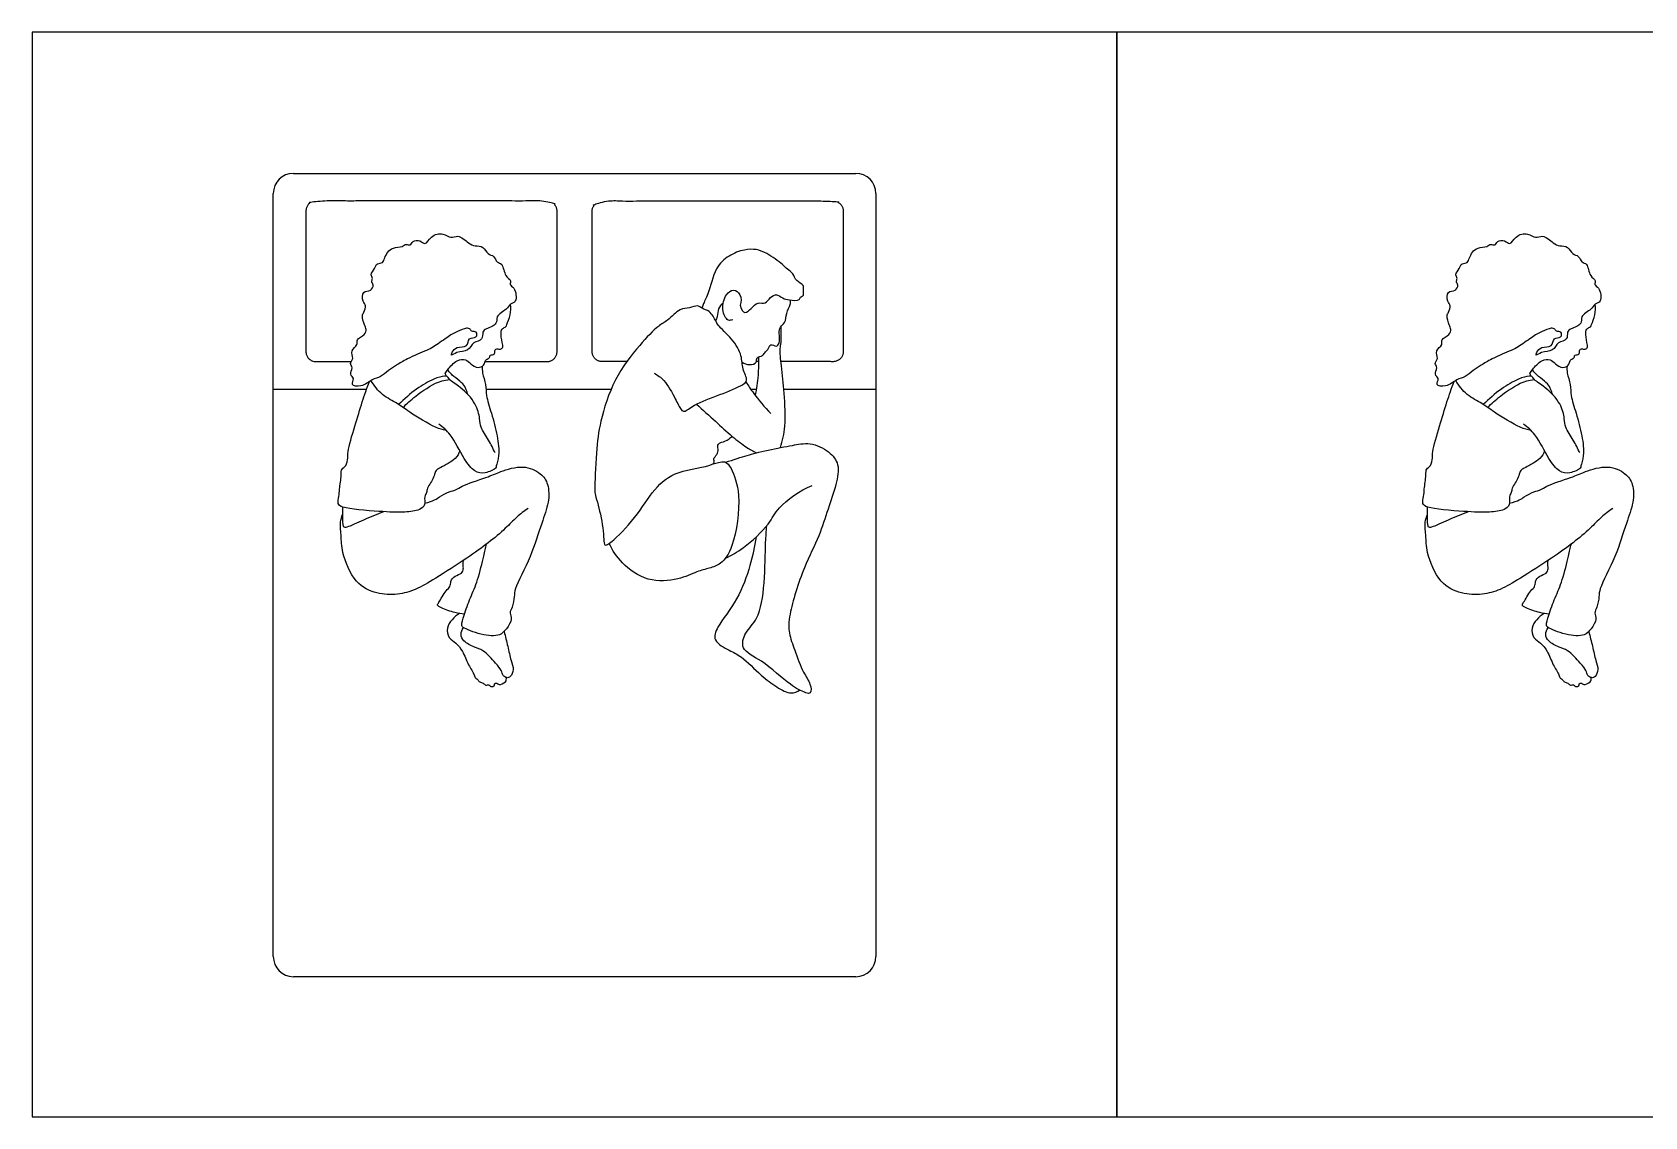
# Model space of a CAD drawing. Header units: millimetres. Extents: x 0 to 18.9, y 0.1 to 18.6.
# Drawn here: x 10.662 to 14.74, y 15.808 to 18.551 of the extents above; entities that cross this region are included whole.
import ezdxf

# ---------------------------------------------------------------- set-up
doc = ezdxf.new("R2010")
doc.units = ezdxf.units.MM
for name, color, linetype, true_color in [('AG-FURNITURE', 7, 'Continuous', 0x66ccff), ('AG-PEOPLE', 7, 'Continuous', 0x66ccff), ('X-VIEWPORT', 7, 'Continuous', 0xfb0280)]:
    doc.layers.add(name, color=color, linetype=linetype, true_color=true_color)

msp = doc.modelspace()

# ---------------------------------------------------------------- linework, layer by layer
at = {"layer": 'AG-FURNITURE'}
for p, q in [((12.4993, 17.7181), (12.4932, 17.7181)), ((11.2714, 17.6483), (11.5073, 17.6483)), ((11.8093, 17.6483), (12.1258, 17.6483)), ((12.4789, 17.6483), (12.4936, 17.6483)), ((12.5626, 17.6483), (12.7954, 17.6483))]:
    msp.add_line(p, q, dxfattribs=at)
for centre, start, end in [((11.3222, 18.1436), 90, 180), ((12.7446, 18.1436), 0, 90), ((11.3222, 16.2132), 180, 270), ((12.7446, 16.2132), 270, 0)]:
    msp.add_arc(centre, 0.0508, start, end, dxfattribs=at)
for points in [[(11.3222, 18.1944), (12.0334, 18.1944), (12.7446, 18.1944)], [(11.2714, 16.2132), (11.2714, 17.1784), (11.2714, 18.1436)], [(12.7954, 18.1436), (12.7954, 17.1784), (12.7954, 16.2132)], [(12.7446, 16.1624), (12.0334, 16.1624), (11.3222, 16.1624)]]:
    msp.add_open_spline(points, degree=2, dxfattribs=at)
for points, knots in [([(11.8073, 17.7181), (11.8864, 17.7181), (11.9636, 17.7181), (11.989, 17.7181), (11.989, 17.7435), (11.989, 17.9213), (11.989, 18.0991), (11.989, 18.1245), (11.9636, 18.1245), (11.6842, 18.1245), (11.3794, 18.1245), (11.354, 18.1245), (11.354, 18.0991), (11.354, 17.9213), (11.354, 17.7435), (11.354, 17.7181), (11.3794, 17.7181), (11.4242, 17.7181), (11.4685, 17.7181)], [38.014583, 38.014583, 38.014583, 44.641593, 44.641593, 46.212389, 46.212389, 63.712389, 63.712389, 65.283185, 65.283185, 89.283185, 89.283185, 90.853982, 90.853982, 108.353982, 108.353982, 109.924778, 109.924778, 113.457478, 113.457478, 113.457478]), ([(12.1656, 17.7181), (12.1343, 17.7181), (12.1033, 17.7181), (12.0779, 17.7181), (12.0779, 17.7435), (12.0779, 17.9213), (12.0779, 18.0991), (12.0779, 18.1245), (12.1033, 18.1245), (12.3827, 18.1245), (12.6875, 18.1245), (12.7129, 18.1245), (12.7129, 18.0991), (12.7129, 17.9213), (12.7129, 17.7435), (12.7129, 17.7181), (12.6875, 17.7181), (12.6207, 17.7181), (12.5552, 17.7181)], [41.978819, 41.978819, 41.978819, 44.641593, 44.641593, 46.212389, 46.212389, 63.712389, 63.712389, 65.283185, 65.283185, 89.283185, 89.283185, 90.853982, 90.853982, 108.353982, 108.353982, 109.924778, 109.924778, 115.181407, 115.181407, 115.181407])]:
    msp.add_rational_spline(points, [1, 1, 1, 0.707106781187, 1, 1, 1, 0.707106781187, 1, 1, 1, 0.707106781187, 1, 1, 1, 0.707106781187, 1, 1, 1], degree=2, knots=knots, dxfattribs=at)
at = {"layer": 'AG-PEOPLE'}
for points, knots in [([(11.8715, 17.8631), (11.8753, 17.8657), (11.889, 17.8679), (11.8838, 17.9063), (11.8673, 17.9117), (11.8749, 17.9249), (11.8554, 17.9332), (11.8531, 17.9674), (11.8358, 17.9678), (11.8308, 17.987), (11.8122, 17.9887), (11.8036, 18.0111), (11.7807, 18.01), (11.7651, 18.0172), (11.7392, 18.0411), (11.7201, 18.0279), (11.701, 18.0453), (11.6693, 18.0379), (11.6561, 18.01), (11.6432, 18.0268), (11.623, 18.0247), (11.6193, 18.0099), (11.6063, 18.0177), (11.5978, 18.0065), (11.5737, 18.0084), (11.5606, 17.9951), (11.5526, 17.9814), (11.5499, 17.9662), (11.5325, 17.968), (11.5287, 17.9533), (11.5152, 17.9386), (11.5244, 17.9289), (11.518, 17.9201), (11.5267, 17.9121), (11.5185, 17.895), (11.4957, 17.8988), (11.4959, 17.869), (11.5073, 17.8608), (11.5012, 17.8424), (11.4943, 17.8347), (11.5015, 17.8102), (11.5079, 17.8003), (11.5036, 17.7844), (11.4794, 17.776), (11.4877, 17.7595), (11.4642, 17.7468), (11.4768, 17.7259), (11.4627, 17.7135), (11.4751, 17.7029), (11.4618, 17.685), (11.4791, 17.6766), (11.4648, 17.6571), (11.4966, 17.6528), (11.5198, 17.6741), (11.5434, 17.6781), (11.5627, 17.6962), (11.5837, 17.7092), (11.6096, 17.7262), (11.6594, 17.7465), (11.6763, 17.754), (11.7108, 17.7799), (11.7353, 17.7944), (11.7591, 17.804), (11.7696, 17.8012), (11.7725, 17.7931), (11.7875, 17.7962), (11.7869, 17.7765), (11.7635, 17.7804), (11.7643, 17.7528), (11.7346, 17.7572), (11.7239, 17.7435), (11.7199, 17.7306), (11.7366, 17.7454), (11.7662, 17.7422), (11.7749, 17.7692), (11.8032, 17.771), (11.7991, 17.7947), (11.8097, 17.8012), (11.8406, 17.8122), (11.8323, 17.8342), (11.8623, 17.8494), (11.8674, 17.8603), (11.8715, 17.8631)], [0, 0, 0, 0, 0.328765, 0.813826, 1.129203, 1.389846, 1.744844, 2.213719, 2.521904, 2.867338, 3.210061, 3.597467, 3.976726, 4.342022, 4.821957, 5.182589, 5.58308, 6.050551, 6.462927, 6.787433, 7.144842, 7.428497, 7.702739, 7.995297, 8.399585, 8.758865, 9.102775, 9.410469, 9.718557, 10.037087, 10.39807, 10.667968, 10.913835, 11.176874, 11.502611, 11.861131, 12.267133, 12.576075, 12.922428, 13.1966, 13.611489, 13.908826, 14.228042, 14.622784, 14.925845, 15.311062, 15.6844, 16.002151, 16.293092, 16.644179, 16.951478, 17.280163, 17.676123, 18.15998, 18.5717, 19.002149, 19.42129, 19.908733, 20.526316, 20.910626, 21.457688, 21.934895, 22.355941, 22.613911, 22.838182, 23.124103, 23.415364, 23.767112, 24.136345, 24.553218, 24.907895, 25.136309, 25.466577, 25.917962, 26.333552, 26.73617, 27.095635, 27.389501, 27.843942, 28.194031, 28.658832, 29.006693, 29.006693, 29.006693, 29.006693]), ([(14.6147, 17.8631), (14.6185, 17.8657), (14.6322, 17.8679), (14.627, 17.9063), (14.6105, 17.9117), (14.6181, 17.9249), (14.5986, 17.9332), (14.5963, 17.9674), (14.579, 17.9678), (14.574, 17.987), (14.5554, 17.9887), (14.5468, 18.0111), (14.5239, 18.01), (14.5083, 18.0172), (14.4824, 18.0411), (14.4633, 18.0279), (14.4442, 18.0453), (14.4125, 18.0379), (14.3993, 18.01), (14.3864, 18.0268), (14.3662, 18.0247), (14.3625, 18.0099), (14.3495, 18.0177), (14.341, 18.0065), (14.3169, 18.0084), (14.3038, 17.9951), (14.2958, 17.9814), (14.2931, 17.9662), (14.2757, 17.968), (14.2719, 17.9533), (14.2584, 17.9386), (14.2676, 17.9289), (14.2612, 17.9201), (14.2699, 17.9121), (14.2617, 17.895), (14.2389, 17.8988), (14.2391, 17.869), (14.2505, 17.8608), (14.2444, 17.8424), (14.2375, 17.8347), (14.2447, 17.8102), (14.2511, 17.8003), (14.2468, 17.7844), (14.2226, 17.776), (14.2309, 17.7595), (14.2074, 17.7468), (14.22, 17.7259), (14.2059, 17.7135), (14.2183, 17.7029), (14.205, 17.685), (14.2223, 17.6766), (14.208, 17.6571), (14.2398, 17.6528), (14.263, 17.6741), (14.2866, 17.6781), (14.3059, 17.6962), (14.3269, 17.7092), (14.3528, 17.7262), (14.4026, 17.7465), (14.4195, 17.754), (14.454, 17.7799), (14.4785, 17.7944), (14.5023, 17.804), (14.5128, 17.8012), (14.5157, 17.7931), (14.5307, 17.7962), (14.5301, 17.7765), (14.5067, 17.7804), (14.5075, 17.7528), (14.4778, 17.7572), (14.4671, 17.7435), (14.4631, 17.7306), (14.4798, 17.7454), (14.5094, 17.7422), (14.5181, 17.7692), (14.5464, 17.771), (14.5423, 17.7947), (14.5529, 17.8012), (14.5838, 17.8122), (14.5755, 17.8342), (14.6055, 17.8494), (14.6106, 17.8603), (14.6147, 17.8631)], [0, 0, 0, 0, 0.328765, 0.813826, 1.129203, 1.389846, 1.744844, 2.213719, 2.521904, 2.867338, 3.210061, 3.597467, 3.976726, 4.342022, 4.821957, 5.182589, 5.58308, 6.050551, 6.462927, 6.787433, 7.144842, 7.428497, 7.702739, 7.995297, 8.399585, 8.758865, 9.102775, 9.410469, 9.718557, 10.037087, 10.39807, 10.667968, 10.913835, 11.176874, 11.502611, 11.861131, 12.267133, 12.576075, 12.922428, 13.1966, 13.611489, 13.908826, 14.228042, 14.622784, 14.925845, 15.311062, 15.6844, 16.002151, 16.293092, 16.644179, 16.951478, 17.280163, 17.676123, 18.15998, 18.5717, 19.002149, 19.42129, 19.908733, 20.526316, 20.910626, 21.457688, 21.934895, 22.355941, 22.613911, 22.838182, 23.124103, 23.415364, 23.767112, 24.136345, 24.553218, 24.907895, 25.136309, 25.466577, 25.917962, 26.333552, 26.73617, 27.095635, 27.389501, 27.843942, 28.194031, 28.658832, 29.006693, 29.006693, 29.006693, 29.006693]), ([(12.4525, 17.8609), (12.4554, 17.8472), (12.4649, 17.8382), (12.4806, 17.8527), (12.4955, 17.8702), (12.5176, 17.8625), (12.5268, 17.8817), (12.5455, 17.8905), (12.5598, 17.8775), (12.5755, 17.8737), (12.6034, 17.8717), (12.6035, 17.8823), (12.6147, 17.8848), (12.6106, 17.8969), (12.6158, 17.9137), (12.5916, 17.9204), (12.5881, 17.9423), (12.57, 17.9511), (12.5603, 17.9652), (12.5193, 17.9931), (12.4933, 18.003), (12.4618, 18.0024), (12.4218, 17.9869), (12.3869, 17.9559), (12.3734, 17.8907), (12.3581, 17.864), (12.3566, 17.8563), (12.3557, 17.853)], [0, 0, 0, 0, 0.332033, 0.717886, 1.139025, 1.523366, 1.908479, 2.287928, 2.653893, 3.034219, 3.47627, 3.718299, 3.977969, 4.270124, 4.612627, 5.014419, 5.417598, 5.795748, 6.170087, 6.794583, 7.275831, 7.764481, 8.34393, 8.950756, 9.681716, 10.169948, 10.457793, 10.457793, 10.457793, 10.457793]), ([(11.7063, 17.6883), (11.7085, 17.692), (11.7131, 17.6991), (11.7347, 17.7236), (11.7585, 17.7256), (11.7702, 17.7119), (11.7886, 17.7003), (11.8043, 17.7081), (11.8074, 17.7182), (11.8091, 17.7244), (11.8202, 17.727), (11.8171, 17.7344), (11.8288, 17.7357), (11.8317, 17.7386), (11.8314, 17.7487), (11.8369, 17.7511), (11.8466, 17.7483), (11.8533, 17.7552), (11.8501, 17.7669), (11.8456, 17.7925), (11.8505, 17.8023), (11.86, 17.806), (11.8622, 17.8129), (11.8726, 17.8377), (11.8724, 17.8543), (11.8715, 17.8631)], [3.456755, 3.456755, 3.456755, 3.456755, 3.763859, 4.242899, 4.633709, 4.988645, 5.373816, 5.704168, 5.972611, 6.183324, 6.442199, 6.629368, 6.893727, 7.065158, 7.320516, 7.509993, 7.771842, 8.00232, 8.29626, 8.732247, 9.003781, 9.257365, 9.478573, 9.912611, 10.351014, 10.351014, 10.351014, 10.351014]), ([(12.3903, 17.821), (12.392, 17.8248), (12.3957, 17.8322), (12.3964, 17.853), (12.4047, 17.8626), (12.4092, 17.8668)], [0, 0, 0, 0, 0.306214, 0.694714, 1.069713, 1.069713, 1.069713, 1.069713]), ([(12.4332, 17.8241), (12.4296, 17.8231), (12.4194, 17.8189), (12.4031, 17.8511), (12.4142, 17.888), (12.435, 17.9031), (12.4554, 17.8888), (12.4553, 17.8693), (12.4525, 17.8609)], [0, 0, 0, 0, 0.294346, 0.771823, 1.31338, 1.715369, 2.100674, 2.551683, 2.551683, 2.551683, 2.551683]), ([(12.4568, 17.7167), (12.4624, 17.713), (12.4745, 17.7088), (12.4963, 17.7139), (12.4915, 17.7304), (12.5105, 17.7317), (12.5152, 17.7437), (12.5229, 17.7471), (12.528, 17.7662), (12.5439, 17.754), (12.5533, 17.7653), (12.5502, 17.79), (12.5515, 17.8066), (12.5679, 17.8157), (12.5677, 17.8407), (12.5797, 17.8617), (12.5796, 17.87), (12.5797, 17.8738)], [0, 0, 0, 0, 0.389417, 0.759102, 1.052116, 1.389071, 1.685123, 1.938148, 2.270893, 2.59363, 2.875663, 3.313927, 3.660339, 4.005899, 4.432518, 4.859034, 5.155491, 5.155491, 5.155491, 5.155491]), ([(14.4495, 17.6883), (14.4517, 17.692), (14.4563, 17.6991), (14.4779, 17.7236), (14.5017, 17.7256), (14.5134, 17.7119), (14.5318, 17.7003), (14.5475, 17.7081), (14.5506, 17.7182), (14.5523, 17.7244), (14.5634, 17.727), (14.5603, 17.7344), (14.572, 17.7357), (14.5749, 17.7386), (14.5746, 17.7487), (14.5801, 17.7511), (14.5898, 17.7483), (14.5965, 17.7552), (14.5933, 17.7669), (14.5888, 17.7925), (14.5937, 17.8023), (14.6032, 17.806), (14.6054, 17.8129), (14.6158, 17.8377), (14.6156, 17.8543), (14.6147, 17.8631)], [3.456755, 3.456755, 3.456755, 3.456755, 3.763859, 4.242899, 4.633709, 4.988645, 5.373816, 5.704168, 5.972611, 6.183324, 6.442199, 6.629368, 6.893727, 7.065158, 7.320516, 7.509993, 7.771842, 8.00232, 8.29626, 8.732247, 9.003781, 9.257365, 9.478573, 9.912611, 10.351014, 10.351014, 10.351014, 10.351014]), ([(12.2344, 17.689), (12.2434, 17.6838), (12.2619, 17.6727), (12.2878, 17.6254), (12.3015, 17.5974), (12.3118, 17.5887), (12.3386, 17.6133), (12.3997, 17.6327), (12.4564, 17.6577), (12.4736, 17.6701), (12.456, 17.7009), (12.4578, 17.7341), (12.4334, 17.7758), (12.3958, 17.8088), (12.391, 17.8204), (12.376, 17.848), (12.3554, 17.8512), (12.3445, 17.8623), (12.3231, 17.8525), (12.2986, 17.8538), (12.2689, 17.8203), (12.2432, 17.8092), (12.1943, 17.7565), (12.1311, 17.6758), (12.0969, 17.5658), (12.088, 17.4941), (12.0842, 17.3955), (12.0842, 17.3844), (12.1011, 17.3306), (12.1078, 17.2732), (12.1073, 17.2484), (12.1386, 17.27), (12.1957, 17.3326), (12.2388, 17.4059), (12.2991, 17.4462), (12.3878, 17.4537), (12.3865, 17.4675), (12.384, 17.4727), (12.3947, 17.4835), (12.3975, 17.4959), (12.3931, 17.5126), (12.4168, 17.516), (12.4267, 17.5247), (12.4321, 17.5291)], [0, 0, 0, 0, 0.488849, 1.132384, 1.621165, 1.880107, 2.359785, 3.089135, 3.779932, 4.124035, 4.601783, 5.107721, 5.717884, 6.322702, 6.640519, 7.109075, 7.499849, 7.81625, 8.212649, 8.642022, 9.202279, 9.666342, 10.384735, 11.288261, 12.208835, 12.997972, 13.831625, 14.131836, 14.772356, 15.469281, 15.805701, 16.248202, 17.073354, 17.879751, 18.642395, 19.418703, 19.65653, 19.849578, 20.171866, 20.490945, 20.807637, 21.193149, 21.591951, 21.591951, 21.591951, 21.591951]), ([(12.5542, 17.5008), (12.5593, 17.5185), (12.5683, 17.5548), (12.5643, 17.6386), (12.5567, 17.7033), (12.5515, 17.7512), (12.557, 17.7648), (12.5561, 17.7898), (12.5555, 17.8076)], [0, 0, 0, 0, 0.700402, 1.557399, 2.343371, 2.966975, 3.337162, 3.864721, 3.864721, 3.864721, 3.864721]), ([(11.8, 17.7067), (11.7999, 17.7009), (11.7994, 17.6892), (11.81, 17.6591), (11.8088, 17.6317), (11.8239, 17.5864), (11.8386, 17.5311), (11.8442, 17.4833), (11.8348, 17.4547), (11.8351, 17.4477), (11.806, 17.4333), (11.7783, 17.439), (11.7523, 17.4731), (11.7218, 17.5354), (11.7007, 17.5518), (11.6903, 17.5599)], [0, 0, 0, 0, 0.35688, 0.82762, 1.27633, 1.860367, 2.518292, 3.119732, 3.564431, 3.770704, 4.228258, 4.668421, 5.219509, 5.930224, 6.467047, 6.467047, 6.467047, 6.467047]), ([(12.4905, 17.6324), (12.4942, 17.6492), (12.4992, 17.6834), (12.4996, 17.7146), (12.499, 17.7302)], [0, 0, 0, 0, 0.628559, 1.225924, 1.225924, 1.225924, 1.225924]), ([(14.5432, 17.7067), (14.5431, 17.7009), (14.5426, 17.6892), (14.5532, 17.6591), (14.552, 17.6317), (14.5671, 17.5864), (14.5818, 17.5311), (14.5874, 17.4833), (14.578, 17.4547), (14.5783, 17.4477), (14.5492, 17.4333), (14.5215, 17.439), (14.4955, 17.4731), (14.465, 17.5354), (14.4439, 17.5518), (14.4335, 17.5599)], [0, 0, 0, 0, 0.35688, 0.82762, 1.27633, 1.860367, 2.518292, 3.119732, 3.564431, 3.770704, 4.228258, 4.668421, 5.219509, 5.930224, 6.467047, 6.467047, 6.467047, 6.467047]), ([(11.7434, 17.4925), (11.7402, 17.4855), (11.7344, 17.4714), (11.6963, 17.4506), (11.6849, 17.4455), (11.6809, 17.4406), (11.6773, 17.4246), (11.6697, 17.4119), (11.66, 17.3983), (11.6602, 17.3871), (11.6522, 17.3767), (11.6569, 17.3552), (11.6406, 17.3412), (11.6002, 17.3358), (11.5416, 17.3388), (11.4491, 17.3459), (11.4327, 17.3579), (11.4384, 17.3785), (11.4384, 17.3955), (11.4441, 17.4305), (11.4426, 17.4471), (11.4567, 17.4544), (11.4609, 17.4753), (11.4582, 17.4918), (11.4788, 17.5574), (11.4956, 17.6156), (11.5081, 17.6508), (11.5144, 17.6678)], [0, 0, 0, 0, 0.408444, 0.964334, 1.260426, 1.46067, 1.798828, 2.139106, 2.481969, 2.757782, 3.054425, 3.433644, 3.795506, 4.320452, 5.011101, 5.828909, 6.163133, 6.52529, 6.895281, 7.403489, 7.736873, 8.049873, 8.423774, 8.773856, 9.467708, 10.156066, 10.786556, 10.786556, 10.786556, 10.786556]), ([(11.709, 17.544), (11.6996, 17.5462), (11.681, 17.5494), (11.6146, 17.5907), (11.5864, 17.6121), (11.5451, 17.6328), (11.5264, 17.6573), (11.5185, 17.6704)], [0, 0, 0, 0, 0.459602, 1.201434, 1.731332, 2.295397, 2.873935, 2.873935, 2.873935, 2.873935]), ([(11.5994, 17.6021), (11.6095, 17.6124), (11.6304, 17.6311), (11.6841, 17.669), (11.7156, 17.6728), (11.7184, 17.6731), (11.7148, 17.6758), (11.7115, 17.6811), (11.7029, 17.6822), (11.6745, 17.6747), (11.6324, 17.6492), (11.6023, 17.6239), (11.5884, 17.6095)], [0, 0, 0, 0, 0.56211, 1.26572, 1.720144, 1.806164, 1.964418, 2.176947, 2.406818, 2.856146, 3.463078, 4.125565, 4.125565, 4.125565, 4.125565]), ([(11.7638, 17.6346), (11.7625, 17.6387), (11.7592, 17.6467), (11.7563, 17.6562), (11.7432, 17.6694), (11.7242, 17.6833), (11.7186, 17.6892), (11.7126, 17.6977)], [0, 0, 0, 0, 0.349015, 0.651379, 1.069834, 1.550033, 1.868369, 1.868369, 1.868369, 1.868369]), ([(11.8324, 17.4871), (11.8272, 17.4981), (11.8178, 17.5194), (11.7941, 17.5512), (11.7943, 17.5744), (11.7847, 17.6146), (11.7498, 17.6501), (11.7236, 17.6673), (11.7168, 17.6729)], [0, 0, 0, 0, 0.515815, 1.039561, 1.443922, 1.976923, 2.618516, 3.033228, 3.033228, 3.033228, 3.033228]), ([(12.4669, 17.6667), (12.4732, 17.6567), (12.486, 17.6369), (12.5141, 17.6027), (12.5295, 17.587)], [0, 0, 0, 0, 0.520154, 1.230907, 1.230907, 1.230907, 1.230907]), ([(14.4866, 17.4925), (14.4834, 17.4855), (14.4776, 17.4714), (14.4395, 17.4506), (14.4281, 17.4455), (14.4241, 17.4406), (14.4205, 17.4246), (14.4129, 17.4119), (14.4032, 17.3983), (14.4034, 17.3871), (14.3954, 17.3767), (14.4001, 17.3552), (14.3838, 17.3412), (14.3434, 17.3358), (14.2848, 17.3388), (14.1923, 17.3459), (14.1759, 17.3579), (14.1816, 17.3785), (14.1816, 17.3955), (14.1873, 17.4305), (14.1858, 17.4471), (14.1999, 17.4544), (14.2041, 17.4753), (14.2014, 17.4918), (14.222, 17.5574), (14.2388, 17.6156), (14.2513, 17.6508), (14.2576, 17.6678)], [0, 0, 0, 0, 0.408444, 0.964334, 1.260426, 1.46067, 1.798828, 2.139106, 2.481969, 2.757782, 3.054425, 3.433644, 3.795506, 4.320452, 5.011101, 5.828909, 6.163133, 6.52529, 6.895281, 7.403489, 7.736873, 8.049873, 8.423774, 8.773856, 9.467708, 10.156066, 10.786556, 10.786556, 10.786556, 10.786556]), ([(14.4522, 17.544), (14.4428, 17.5462), (14.4242, 17.5494), (14.3578, 17.5907), (14.3296, 17.6121), (14.2883, 17.6328), (14.2696, 17.6573), (14.2617, 17.6704)], [0, 0, 0, 0, 0.459602, 1.201434, 1.731332, 2.295397, 2.873935, 2.873935, 2.873935, 2.873935]), ([(14.3426, 17.6021), (14.3527, 17.6124), (14.3736, 17.6311), (14.4273, 17.669), (14.4588, 17.6728), (14.4616, 17.6731), (14.458, 17.6758), (14.4547, 17.6811), (14.4461, 17.6822), (14.4177, 17.6747), (14.3756, 17.6492), (14.3455, 17.6239), (14.3316, 17.6095)], [0, 0, 0, 0, 0.56211, 1.26572, 1.720144, 1.806164, 1.964418, 2.176947, 2.406818, 2.856146, 3.463078, 4.125565, 4.125565, 4.125565, 4.125565]), ([(14.507, 17.6346), (14.5057, 17.6387), (14.5024, 17.6467), (14.4995, 17.6562), (14.4864, 17.6694), (14.4674, 17.6833), (14.4618, 17.6892), (14.4558, 17.6977)], [0, 0, 0, 0, 0.349015, 0.651379, 1.069834, 1.550033, 1.868369, 1.868369, 1.868369, 1.868369]), ([(14.5756, 17.4871), (14.5704, 17.4981), (14.561, 17.5194), (14.5373, 17.5512), (14.5375, 17.5744), (14.5279, 17.6146), (14.493, 17.6501), (14.4668, 17.6673), (14.46, 17.6729)], [0, 0, 0, 0, 0.515815, 1.039561, 1.443922, 1.976923, 2.618516, 3.033228, 3.033228, 3.033228, 3.033228]), ([(12.3419, 17.6108), (12.3576, 17.5961), (12.3891, 17.5675), (12.4305, 17.5295), (12.4673, 17.5012), (12.4847, 17.4916), (12.4932, 17.4873)], [0, 0, 0, 0, 0.701879, 1.363473, 1.952533, 2.422407, 2.422407, 2.422407, 2.422407]), ([(12.4161, 17.4635), (12.4337, 17.47), (12.4709, 17.4816), (12.4915, 17.4871), (12.5558, 17.5016), (12.5835, 17.5058), (12.6303, 17.5159), (12.6776, 17.4925), (12.7048, 17.4584), (12.6954, 17.4053), (12.6735, 17.3448), (12.6524, 17.2742), (12.612, 17.1996), (12.5752, 17.0818), (12.5738, 17.0316), (12.5907, 16.9884), (12.6099, 16.9321), (12.6302, 16.9061), (12.6335, 16.8777), (12.6232, 16.8783), (12.606, 16.8856), (12.5772, 16.8989), (12.5105, 16.9633), (12.4507, 16.9877), (12.4645, 17.0359), (12.5012, 17.0676), (12.5152, 17.1583), (12.5155, 17.2598), (12.5184, 17.2889), (12.5196, 17.3031)], [0, 0, 0, 0, 0.655881, 1.088316, 1.779124, 2.265547, 2.84878, 3.474289, 4.02402, 4.641611, 5.34949, 6.090306, 6.913996, 7.880687, 8.489209, 9.077856, 9.750412, 10.267626, 10.674189, 10.948134, 10.948134, 11.547892, 12.394898, 13.053748, 13.588851, 14.185176, 15.018652, 15.903309, 16.473089, 16.473089, 16.473089, 16.473089]), ([(12.3837, 17.4597), (12.3882, 17.4611), (12.3972, 17.4625), (12.4156, 17.4681), (12.4326, 17.4452), (12.4566, 17.3789), (12.4385, 17.2532), (12.4066, 17.206), (12.3739, 17.1953), (12.3414, 17.1872), (12.2944, 17.1643), (12.2172, 17.1595), (12.1512, 17.206), (12.1292, 17.2404), (12.121, 17.2585)], [0, 0, 0, 0, 0.328192, 0.680442, 1.098506, 1.832117, 2.820397, 3.459084, 3.945981, 4.445506, 5.073229, 5.828667, 6.595796, 7.271915, 7.271915, 7.271915, 7.271915]), ([(11.6542, 17.36), (11.6774, 17.3655), (11.6923, 17.3771), (11.7148, 17.3896), (11.7355, 17.3933), (11.7485, 17.4053), (11.8122, 17.4252), (11.8448, 17.44), (11.9032, 17.4586), (11.9484, 17.4375), (11.9686, 17.4081), (11.9694, 17.3604), (11.9484, 17.3071), (11.9259, 17.2274), (11.8812, 17.1459), (11.8817, 17.1249), (11.877, 17.0971), (11.8674, 17.0825), (11.8776, 17.0664), (11.8608, 17.0416), (11.8446, 17.0225), (11.7973, 17.0257), (11.7517, 17.0442), (11.7467, 17.0519), (11.7539, 17.0796), (11.7703, 17.1221), (11.7894, 17.165), (11.8035, 17.2264), (11.8086, 17.2466), (11.811, 17.2569)], [0, 0, 0, 0, 0.434184, 0.895012, 1.282824, 1.652323, 2.360283, 2.92462, 3.595813, 4.200706, 4.710704, 5.300658, 5.966627, 6.800384, 7.637444, 8.041348, 8.500003, 8.854125, 9.202016, 9.666139, 10.094004, 10.699634, 11.312787, 11.545015, 11.994519, 12.600796, 13.223669, 13.918622, 14.415931, 14.415931, 14.415931, 14.415931]), ([(14.3974, 17.36), (14.4206, 17.3655), (14.4355, 17.3771), (14.458, 17.3896), (14.4787, 17.3933), (14.4917, 17.4053), (14.5554, 17.4252), (14.588, 17.44), (14.6464, 17.4586), (14.6916, 17.4375), (14.7118, 17.4081), (14.7126, 17.3604), (14.6916, 17.3071), (14.6691, 17.2274), (14.6244, 17.1459), (14.6249, 17.1249), (14.6202, 17.0971), (14.6106, 17.0825), (14.6208, 17.0664), (14.604, 17.0416), (14.5878, 17.0225), (14.5405, 17.0257), (14.4949, 17.0442), (14.4899, 17.0519), (14.4971, 17.0796), (14.5135, 17.1221), (14.5326, 17.165), (14.5467, 17.2264), (14.5518, 17.2466), (14.5542, 17.2569)], [0, 0, 0, 0, 0.434184, 0.895012, 1.282824, 1.652323, 2.360283, 2.92462, 3.595813, 4.200706, 4.710704, 5.300658, 5.966627, 6.800384, 7.637444, 8.041348, 8.500003, 8.854125, 9.202016, 9.666139, 10.094004, 10.699634, 11.312787, 11.545015, 11.994519, 12.600796, 13.223669, 13.918622, 14.415931, 14.415931, 14.415931, 14.415931]), ([(12.415, 17.221), (12.431, 17.2287), (12.4611, 17.2449), (12.5278, 17.3059), (12.5456, 17.3513), (12.6034, 17.3924), (12.6345, 17.4046)], [0, 0, 0, 0, 0.638278, 1.445551, 2.067392, 2.942422, 2.942422, 2.942422, 2.942422]), ([(11.9158, 17.3465), (11.9059, 17.3398), (11.886, 17.3253), (11.8584, 17.2953), (11.8141, 17.2582), (11.7613, 17.2207), (11.6828, 17.1704), (11.6327, 17.1405), (11.5856, 17.1273), (11.5316, 17.1302), (11.4754, 17.156), (11.4439, 17.2347), (11.4437, 17.276), (11.4395, 17.3118), (11.4444, 17.3253), (11.447, 17.3317)], [0, 0, 0, 0, 0.512315, 1.056597, 1.698718, 2.399143, 3.225783, 3.881679, 4.466055, 5.085005, 5.741914, 6.507756, 7.068753, 7.566074, 7.953838, 7.953838, 7.953838, 7.953838]), ([(11.5501, 17.3386), (11.5332, 17.3316), (11.5021, 17.3194), (11.46, 17.2985), (11.449, 17.2986), (11.4476, 17.3067), (11.4467, 17.3324), (11.4471, 17.3452), (11.4474, 17.3502)], [0, 0, 0, 0, 0.633798, 1.210443, 1.447926, 1.663748, 2.118944, 2.410412, 2.410412, 2.410412, 2.410412]), ([(14.659, 17.3465), (14.6491, 17.3398), (14.6292, 17.3253), (14.6016, 17.2953), (14.5573, 17.2582), (14.5045, 17.2207), (14.426, 17.1704), (14.3759, 17.1405), (14.3288, 17.1273), (14.2748, 17.1302), (14.2186, 17.156), (14.1871, 17.2347), (14.1869, 17.276), (14.1827, 17.3118), (14.1876, 17.3253), (14.1902, 17.3317)], [0, 0, 0, 0, 0.512315, 1.056597, 1.698718, 2.399143, 3.225783, 3.881679, 4.466055, 5.085005, 5.741914, 6.507756, 7.068753, 7.566074, 7.953838, 7.953838, 7.953838, 7.953838]), ([(14.2933, 17.3386), (14.2764, 17.3316), (14.2453, 17.3194), (14.2032, 17.2985), (14.1922, 17.2986), (14.1908, 17.3067), (14.1899, 17.3324), (14.1903, 17.3452), (14.1906, 17.3502)], [0, 0, 0, 0, 0.633798, 1.210443, 1.447926, 1.663748, 2.118944, 2.410412, 2.410412, 2.410412, 2.410412]), ([(12.4925, 17.2747), (12.489, 17.2504), (12.4781, 17.2019), (12.4485, 17.1169), (12.3951, 17.0512), (12.3807, 17.0115), (12.4267, 16.9863), (12.4561, 16.9736), (12.5055, 16.9231), (12.5419, 16.896), (12.5808, 16.8748), (12.5963, 16.8836), (12.6026, 16.8875)], [0, 0, 0, 0, 0.750621, 1.586147, 2.393869, 2.895234, 3.472183, 3.991524, 4.711351, 5.325856, 5.87691, 6.290757, 6.290757, 6.290757, 6.290757]), ([(11.7547, 17.0795), (11.7467, 17.0803), (11.7315, 17.0826), (11.6978, 17.0934), (11.6846, 17.1021), (11.6914, 17.11), (11.7068, 17.1394), (11.7201, 17.1482), (11.719, 17.163), (11.73, 17.1774), (11.7487, 17.181), (11.7528, 17.1941), (11.7513, 17.2034), (11.7518, 17.2114), (11.7521, 17.2153)], [0, 0, 0, 0, 0.419637, 0.933423, 1.231662, 1.470576, 1.966306, 2.300577, 2.606836, 2.957502, 3.318633, 3.609894, 3.874511, 4.168052, 4.168052, 4.168052, 4.168052]), ([(14.4979, 17.0795), (14.4899, 17.0803), (14.4747, 17.0826), (14.441, 17.0934), (14.4278, 17.1021), (14.4346, 17.11), (14.45, 17.1394), (14.4633, 17.1482), (14.4622, 17.163), (14.4732, 17.1774), (14.4919, 17.181), (14.496, 17.1941), (14.4945, 17.2034), (14.495, 17.2114), (14.4953, 17.2153)], [0, 0, 0, 0, 0.419637, 0.933423, 1.231662, 1.470576, 1.966306, 2.300577, 2.606836, 2.957502, 3.318633, 3.609894, 3.874511, 4.168052, 4.168052, 4.168052, 4.168052]), ([(11.742, 17.0812), (11.735, 17.077), (11.7228, 17.0661), (11.7087, 17.0454), (11.7137, 17.0182), (11.7346, 17.0065), (11.7515, 16.9856), (11.7635, 16.9517), (11.7799, 16.9273), (11.7822, 16.9168), (11.7891, 16.9144), (11.7925, 16.9064), (11.8028, 16.9063), (11.8084, 16.8977), (11.8169, 16.9027), (11.8207, 16.8941), (11.8325, 16.8983), (11.8294, 16.9043), (11.8382, 16.9065), (11.8413, 16.8989), (11.8614, 16.9069), (11.861, 16.9154), (11.8609, 16.919)], [0, 0, 0, 0, 0.422942, 0.842025, 1.261537, 1.667877, 2.105427, 2.626789, 3.089254, 3.349811, 3.563328, 3.800202, 4.060601, 4.310418, 4.53626, 4.764523, 5.021271, 5.199182, 5.411588, 5.6227, 5.978897, 6.26194, 6.26194, 6.26194, 6.26194]), ([(14.4852, 17.0812), (14.4782, 17.077), (14.466, 17.0661), (14.4519, 17.0454), (14.4569, 17.0182), (14.4778, 17.0065), (14.4947, 16.9856), (14.5067, 16.9517), (14.5231, 16.9273), (14.5254, 16.9168), (14.5323, 16.9144), (14.5357, 16.9064), (14.546, 16.9063), (14.5516, 16.8977), (14.5601, 16.9027), (14.5639, 16.8941), (14.5757, 16.8983), (14.5726, 16.9043), (14.5814, 16.9065), (14.5845, 16.8989), (14.6046, 16.9069), (14.6042, 16.9154), (14.6041, 16.919)], [0, 0, 0, 0, 0.422942, 0.842025, 1.261537, 1.667877, 2.105427, 2.626789, 3.089254, 3.349811, 3.563328, 3.800202, 4.060601, 4.310418, 4.53626, 4.764523, 5.021271, 5.199182, 5.411588, 5.6227, 5.978897, 6.26194, 6.26194, 6.26194, 6.26194]), ([(11.855, 17.0354), (11.8582, 17.023), (11.8647, 16.9989), (11.8716, 16.9627), (11.8813, 16.9402), (11.8724, 16.9207), (11.862, 16.9173), (11.8509, 16.9238), (11.849, 16.9385), (11.8333, 16.9557), (11.8028, 16.9899), (11.7805, 16.9944), (11.7518, 17.0096), (11.7439, 17.0281), (11.7489, 17.0408), (11.7525, 17.0457)], [0, 0, 0, 0, 0.529257, 1.048081, 1.466812, 1.835473, 2.097388, 2.378794, 2.690144, 3.106507, 3.676813, 4.092202, 4.565134, 4.930908, 5.296789, 5.296789, 5.296789, 5.296789]), ([(14.5982, 17.0354), (14.6014, 17.023), (14.6079, 16.9989), (14.6148, 16.9627), (14.6245, 16.9402), (14.6156, 16.9207), (14.6052, 16.9173), (14.5941, 16.9238), (14.5922, 16.9385), (14.5765, 16.9557), (14.546, 16.9899), (14.5237, 16.9944), (14.495, 17.0096), (14.4871, 17.0281), (14.4921, 17.0408), (14.4957, 17.0457)], [0, 0, 0, 0, 0.529257, 1.048081, 1.466812, 1.835473, 2.097388, 2.378794, 2.690144, 3.106507, 3.676813, 4.092202, 4.565134, 4.930908, 5.296789, 5.296789, 5.296789, 5.296789])]:
    msp.add_open_spline(points, degree=3, knots=knots, dxfattribs=at)
for points in [[(11.7092, 17.6811), (11.708, 17.6833), (11.7074, 17.6855), (11.7063, 17.6883)], [(14.4524, 17.6811), (14.4512, 17.6833), (14.4506, 17.6855), (14.4495, 17.6883)]]:
    msp.add_open_spline(points, degree=3, dxfattribs=at)
at = {"layer": 'X-VIEWPORT'}
for points in [[(10.6618, 18.5513), (10.6618, 15.8081), (13.405, 15.8081), (13.405, 18.5513)], [(13.405, 18.5513), (13.405, 15.8081), (16.1482, 15.8081), (16.1482, 18.5513)]]:
    msp.add_lwpolyline(points, close=True, dxfattribs=at)

doc.saveas('drawing.dxf')
